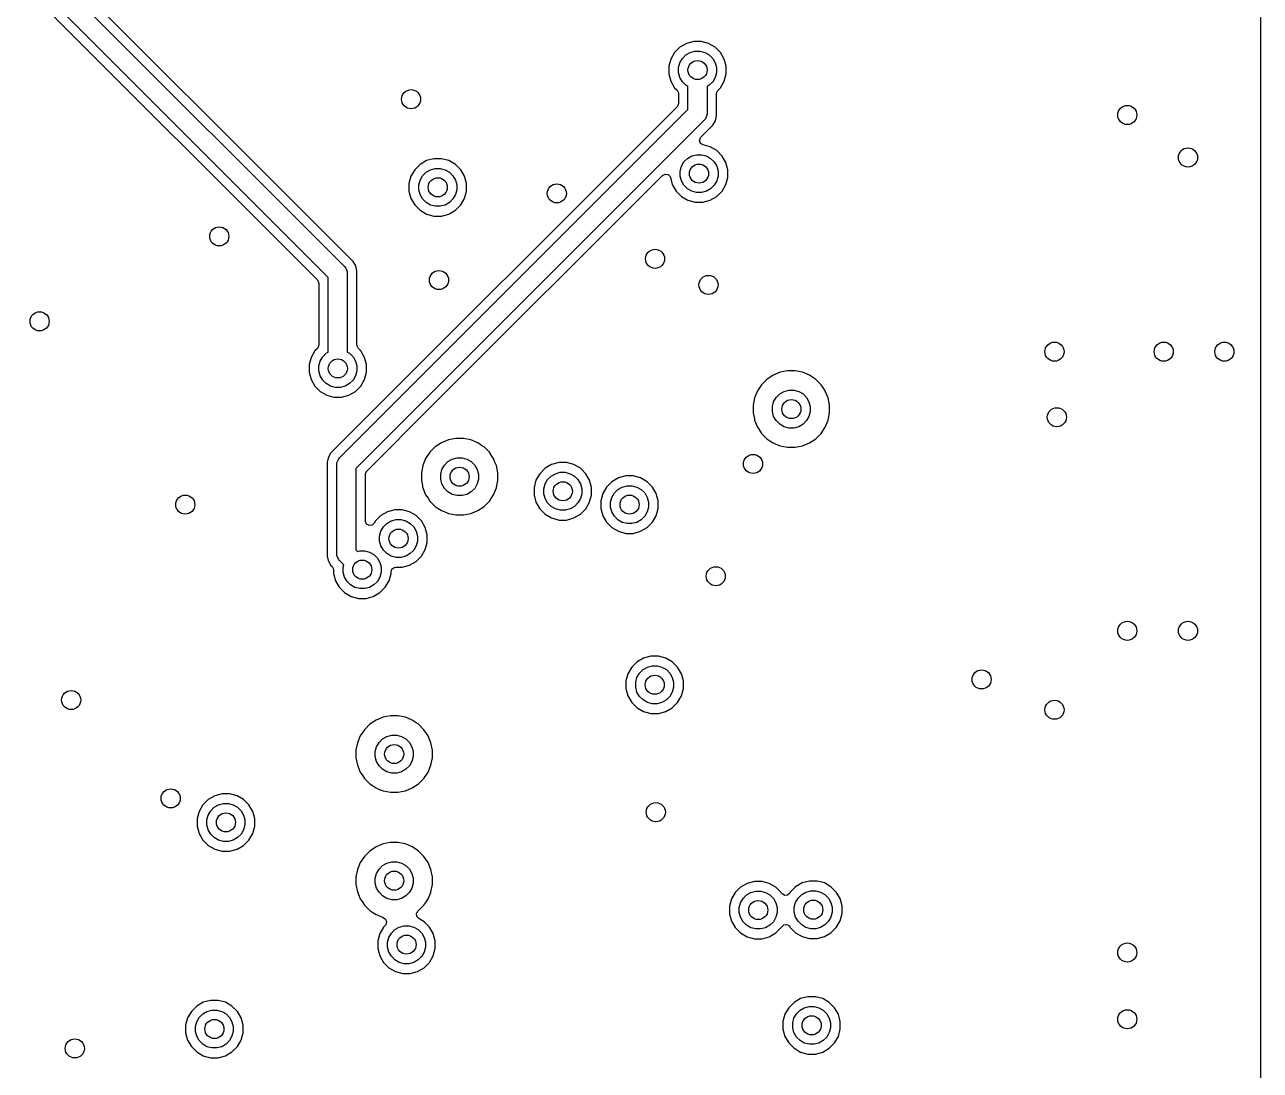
# Model space of a CAD drawing. Extents: x 3.41 to 7.48, y -5.81 to -2.91.
# Drawn here: x 6.46 to 7.478, y -4.63 to -3.768 of the extents above; entities that cross this region are included whole.
import ezdxf

# ---------------------------------------------------------------- set-up
doc = ezdxf.new("R2010")
doc.units = 0
doc.header["$MEASUREMENT"] = 0
doc.layers.add('BLACK', color=7, linetype='CONTINUOUS')

msp = doc.modelspace()

# ---------------------------------------------------------------- linework, layer by layer
at = {"layer": 'BLACK', "linetype": 'CONTINUOUS'}
for p, q in [((7.4783, -2.9118), (7.4783, -4.8832)), ((6.3869, -3.6304), (6.7239, -3.9674)), ((6.7105, -3.9763), (6.3734, -3.6392)), ((6.4561, -3.733), (6.7015, -3.9784)), ((6.6667, -3.899), (6.5216, -3.7539)), ((7.0055, -3.7835), (7.0002, -3.7866)), ((7.0116, -3.7819), (7.0055, -3.7835)), ((7.0178, -3.7819), (7.0116, -3.7819)), ((7.0238, -3.7835), (7.0178, -3.7819)), ((7.0292, -3.7866), (7.0238, -3.7835)), ((6.9926, -3.7964), (6.991, -3.8024)), ((6.9958, -3.791), (6.9926, -3.7964)), ((7.0002, -3.7866), (6.9958, -3.791)), ((7.0001, -3.7995), (7.0022, -3.7959)), ((7.0022, -3.7959), (7.0051, -3.793)), ((7.0051, -3.793), (7.0086, -3.791)), ((7.0086, -3.791), (7.0126, -3.7899)), ((7.0126, -3.7899), (7.0167, -3.7899)), ((7.0167, -3.7899), (7.0207, -3.791)), ((7.0207, -3.791), (7.0243, -3.793)), ((7.0243, -3.793), (7.0272, -3.7959)), ((7.0272, -3.7959), (7.0292, -3.7995)), ((7.0336, -3.791), (7.0292, -3.7866)), ((7.0367, -3.7964), (7.0336, -3.791)), ((7.0383, -3.8024), (7.0367, -3.7964)), ((6.991, -3.8024), (6.991, -3.8086)), ((6.9991, -3.8035), (7.0001, -3.7995)), ((6.9991, -3.8076), (6.9991, -3.8035)), ((7.0292, -3.7995), (7.0303, -3.8035)), ((7.0303, -3.8035), (7.0303, -3.8076)), ((7.0383, -3.8086), (7.0383, -3.8024)), ((6.991, -3.8086), (6.9926, -3.8146)), ((6.9926, -3.8146), (6.9958, -3.82)), ((7.0001, -3.8115), (6.9991, -3.8076)), ((7.0022, -3.8151), (7.0001, -3.8115)), ((7.0051, -3.818), (7.0022, -3.8151)), ((7.0272, -3.8151), (7.0243, -3.818)), ((7.0292, -3.8115), (7.0272, -3.8151)), ((7.0303, -3.8076), (7.0292, -3.8115)), ((7.0336, -3.82), (7.0367, -3.8146)), ((7.0367, -3.8146), (7.0383, -3.8086)), ((6.9958, -3.82), (6.9978, -3.822)), ((6.9978, -3.822), (6.9989, -3.8242)), ((6.9989, -3.8242), (6.9989, -3.8248)), ((6.9989, -3.8248), (6.9989, -3.8331)), ((7.0068, -3.819), (7.0051, -3.818)), ((7.0068, -3.8379), (7.0068, -3.819)), ((7.0243, -3.818), (7.0225, -3.819)), ((7.0225, -3.819), (7.0225, -3.8412)), ((7.0304, -3.8248), (7.0312, -3.8225)), ((7.0304, -3.8389), (7.0304, -3.8248)), ((7.0312, -3.8225), (7.0316, -3.822)), ((7.0316, -3.822), (7.0336, -3.82)), ((6.9978, -3.8358), (6.7127, -4.1209)), ((6.9982, -3.8353), (6.9978, -3.8358)), ((6.9989, -3.8331), (6.9982, -3.8353)), ((6.7198, -4.125), (7.0068, -3.8379)), ((7.0202, -3.8468), (6.7332, -4.1338)), ((7.0212, -3.8456), (7.0202, -3.8468)), ((7.0224, -3.8427), (7.0212, -3.8456)), ((7.0225, -3.8412), (7.0224, -3.8427)), ((7.0273, -3.8509), (7.0294, -3.8473)), ((7.0294, -3.8473), (7.0304, -3.8433)), ((7.0304, -3.8391), (7.0304, -3.8389)), ((7.0304, -3.8389), (7.0304, -3.8389)), ((7.0304, -3.8433), (7.0304, -3.8391)), ((7.0175, -3.8607), (7.0244, -3.8538)), ((7.0244, -3.8538), (7.0273, -3.8509)), ((7.0244, -3.8538), (7.0244, -3.8538)), ((7.0164, -3.8636), (7.017, -3.8613)), ((7.0172, -3.8659), (7.0164, -3.8636)), ((7.017, -3.8613), (7.0175, -3.8607)), ((7.0193, -3.8672), (7.0172, -3.8659)), ((7.0251, -3.8687), (7.0193, -3.8672)), ((7.0064, -3.8783), (7.0099, -3.8762)), ((7.0099, -3.8762), (7.0139, -3.8752)), ((7.0139, -3.8752), (7.018, -3.8752)), ((7.018, -3.8752), (7.022, -3.8762)), ((7.022, -3.8762), (7.0255, -3.8783)), ((7.0305, -3.8719), (7.0251, -3.8687)), ((7.0349, -3.8763), (7.0305, -3.8719)), ((7.038, -3.8817), (7.0349, -3.8763)), ((6.7818, -3.8876), (6.7786, -3.893)), ((6.7862, -3.8832), (6.7818, -3.8876)), ((6.7915, -3.8801), (6.7862, -3.8832)), ((6.7911, -3.8896), (6.7946, -3.8876)), ((6.7976, -3.8785), (6.7915, -3.8801)), ((6.7946, -3.8876), (6.7986, -3.8865)), ((6.8038, -3.8785), (6.7976, -3.8785)), ((6.7986, -3.8865), (6.8027, -3.8865)), ((6.8027, -3.8865), (6.8067, -3.8876)), ((6.8098, -3.8801), (6.8038, -3.8785)), ((6.8067, -3.8876), (6.8103, -3.8896)), ((6.8152, -3.8832), (6.8098, -3.8801)), ((6.8196, -3.8876), (6.8152, -3.8832)), ((6.8227, -3.893), (6.8196, -3.8876)), ((7.0003, -3.8887), (7.0014, -3.8848)), ((7.0014, -3.8848), (7.0034, -3.8812)), ((7.0034, -3.8812), (7.0064, -3.8783)), ((7.0255, -3.8783), (7.0284, -3.8812)), ((7.0284, -3.8812), (7.0305, -3.8848)), ((7.0305, -3.8848), (7.0316, -3.8887)), ((7.0396, -3.8877), (7.038, -3.8817)), ((7.0396, -3.8939), (7.0396, -3.8877)), ((6.7786, -3.893), (6.777, -3.899)), ((6.7851, -3.9001), (6.7861, -3.8961)), ((6.7861, -3.8961), (6.7882, -3.8925)), ((6.7882, -3.8925), (6.7911, -3.8896)), ((6.7965, -4.0817), (6.9858, -3.8923)), ((6.8103, -3.8896), (6.8132, -3.8925)), ((6.8132, -3.8925), (6.8152, -3.8961)), ((6.8152, -3.8961), (6.8163, -3.9001)), ((6.8243, -3.899), (6.8227, -3.893)), ((6.9858, -3.8923), (6.988, -3.8913)), ((6.988, -3.8913), (6.9904, -3.8916)), ((6.9904, -3.8916), (6.9921, -3.8933)), ((6.9921, -3.8933), (6.9924, -3.8941)), ((6.9924, -3.8941), (6.9939, -3.8999)), ((7.0003, -3.8928), (7.0003, -3.8887)), ((7.0014, -3.8968), (7.0003, -3.8928)), ((7.0034, -3.9004), (7.0014, -3.8968)), ((7.0305, -3.8968), (7.0284, -3.9004)), ((7.0316, -3.8928), (7.0305, -3.8968)), ((7.0316, -3.8887), (7.0316, -3.8928)), ((7.038, -3.8999), (7.0396, -3.8939)), ((6.731, -3.9633), (6.6667, -3.899)), ((6.777, -3.899), (6.777, -3.9052)), ((6.777, -3.9052), (6.7786, -3.9112)), ((6.7851, -3.9042), (6.7851, -3.9001)), ((6.7861, -3.9081), (6.7851, -3.9042)), ((6.7882, -3.9117), (6.7861, -3.9081)), ((6.8152, -3.9081), (6.8132, -3.9117)), ((6.8163, -3.9042), (6.8152, -3.9081)), ((6.8163, -3.9001), (6.8163, -3.9042)), ((6.8227, -3.9112), (6.8243, -3.9052)), ((6.8243, -3.9052), (6.8243, -3.899)), ((6.9939, -3.8999), (6.997, -3.9053)), ((6.997, -3.9053), (7.0014, -3.9097)), ((7.0064, -3.9033), (7.0034, -3.9004)), ((7.0099, -3.9053), (7.0064, -3.9033)), ((7.0139, -3.9064), (7.0099, -3.9053)), ((7.018, -3.9064), (7.0139, -3.9064)), ((7.022, -3.9053), (7.018, -3.9064)), ((7.0255, -3.9033), (7.022, -3.9053)), ((7.0284, -3.9004), (7.0255, -3.9033)), ((7.0305, -3.9097), (7.0349, -3.9053)), ((7.0349, -3.9053), (7.038, -3.8999)), ((6.7786, -3.9112), (6.7818, -3.9166)), ((6.7818, -3.9166), (6.7862, -3.921)), ((6.7911, -3.9146), (6.7882, -3.9117)), ((6.7946, -3.9167), (6.7911, -3.9146)), ((6.7986, -3.9177), (6.7946, -3.9167)), ((6.8027, -3.9177), (6.7986, -3.9177)), ((6.8067, -3.9167), (6.8027, -3.9177)), ((6.8103, -3.9146), (6.8067, -3.9167)), ((6.8132, -3.9117), (6.8103, -3.9146)), ((6.8152, -3.921), (6.8196, -3.9166)), ((6.8196, -3.9166), (6.8227, -3.9112)), ((7.0014, -3.9097), (7.0068, -3.9128)), ((7.0068, -3.9128), (7.0128, -3.9144)), ((7.0128, -3.9144), (7.0128, -3.9144)), ((7.0128, -3.9144), (7.0191, -3.9144)), ((7.0191, -3.9144), (7.0251, -3.9128)), ((7.0191, -3.9144), (7.0191, -3.9144)), ((7.0251, -3.9128), (7.0305, -3.9097)), ((6.7862, -3.921), (6.7915, -3.9241)), ((6.7915, -3.9241), (6.7976, -3.9258)), ((6.7976, -3.9258), (6.7976, -3.9258)), ((6.7976, -3.9258), (6.8038, -3.9258)), ((6.8038, -3.9258), (6.8098, -3.9241)), ((6.8038, -3.9258), (6.8038, -3.9258)), ((6.8098, -3.9241), (6.8152, -3.921)), ((6.7239, -3.9674), (6.7249, -3.9686)), ((6.7249, -3.9686), (6.7261, -3.9715)), ((6.7331, -3.9669), (6.731, -3.9633)), ((6.731, -3.9633), (6.731, -3.9633)), ((6.731, -3.9633), (6.731, -3.9633)), ((6.7341, -3.9709), (6.7331, -3.9669)), ((6.7331, -3.9669), (6.7331, -3.9669)), ((6.7331, -3.9669), (6.7331, -3.9669)), ((6.7015, -3.9784), (6.7025, -3.9805)), ((6.7105, -4.0378), (6.7105, -3.9763)), ((6.7261, -3.9715), (6.7262, -3.973)), ((6.7262, -3.973), (6.7262, -4.0378)), ((6.7341, -4.032), (6.7341, -3.9709)), ((6.7341, -3.9709), (6.7341, -3.9709)), ((6.7025, -3.9805), (6.7026, -3.9812)), ((6.7026, -3.9812), (6.7026, -4.032)), ((6.6994, -4.0368), (6.6963, -4.0422)), ((6.7015, -4.0348), (6.6994, -4.0368)), ((6.6994, -4.0368), (6.6994, -4.0368)), ((6.6994, -4.0368), (6.6994, -4.0368)), ((6.7018, -4.0343), (6.7015, -4.0348)), ((6.7026, -4.032), (6.7018, -4.0343)), ((6.7059, -4.0417), (6.7088, -4.0388)), ((6.7088, -4.0388), (6.7105, -4.0378)), ((6.7262, -4.0378), (6.7279, -4.0388)), ((6.7279, -4.0388), (6.7309, -4.0417)), ((6.7342, -4.0326), (6.7341, -4.032)), ((6.7353, -4.0348), (6.7342, -4.0326)), ((6.7365, -4.036), (6.7353, -4.0348)), ((6.7373, -4.0368), (6.7365, -4.036)), ((6.7404, -4.0422), (6.7373, -4.0368)), ((6.6963, -4.0422), (6.6947, -4.0482)), ((6.6947, -4.0482), (6.6947, -4.0544)), ((6.7027, -4.0492), (6.7038, -4.0453)), ((6.7027, -4.0534), (6.7027, -4.0492)), ((6.7038, -4.0453), (6.7059, -4.0417)), ((6.7309, -4.0417), (6.7329, -4.0453)), ((6.7329, -4.0453), (6.734, -4.0492)), ((6.734, -4.0492), (6.734, -4.0534)), ((6.742, -4.0482), (6.7404, -4.0422)), ((6.742, -4.0544), (6.742, -4.0482)), ((6.6947, -4.0544), (6.6963, -4.0604)), ((6.6963, -4.0604), (6.6994, -4.0658)), ((6.7038, -4.0573), (6.7027, -4.0534)), ((6.7059, -4.0609), (6.7038, -4.0573)), ((6.7088, -4.0638), (6.7059, -4.0609)), ((6.7309, -4.0609), (6.7279, -4.0638)), ((6.7329, -4.0573), (6.7309, -4.0609)), ((6.734, -4.0534), (6.7329, -4.0573)), ((6.7373, -4.0658), (6.7404, -4.0604)), ((6.7404, -4.0604), (6.742, -4.0544)), ((7.0719, -4.0603), (7.0675, -4.0647)), ((7.0771, -4.0568), (7.0719, -4.0603)), ((7.0719, -4.0603), (7.0719, -4.0603)), ((7.0828, -4.0545), (7.0771, -4.0568)), ((7.0771, -4.0568), (7.0771, -4.0568)), ((7.0889, -4.0532), (7.0828, -4.0545)), ((7.0828, -4.0545), (7.0828, -4.0545)), ((7.0951, -4.0532), (7.0889, -4.0532)), ((7.0889, -4.0532), (7.0889, -4.0532)), ((7.1012, -4.0545), (7.0951, -4.0532)), ((7.0951, -4.0532), (7.0951, -4.0532)), ((7.1069, -4.0568), (7.1012, -4.0545)), ((7.1089, -4.0582), (7.1069, -4.0568)), ((7.1069, -4.0568), (7.1069, -4.0568)), ((7.1121, -4.0603), (7.1089, -4.0582)), ((7.1165, -4.0647), (7.1121, -4.0603)), ((6.6994, -4.0658), (6.7038, -4.0702)), ((6.7038, -4.0702), (6.7092, -4.0733)), ((6.7123, -4.0658), (6.7088, -4.0638)), ((6.7163, -4.0669), (6.7123, -4.0658)), ((6.7204, -4.0669), (6.7163, -4.0669)), ((6.7244, -4.0658), (6.7204, -4.0669)), ((6.7279, -4.0638), (6.7244, -4.0658)), ((6.7275, -4.0733), (6.7329, -4.0702)), ((6.7329, -4.0702), (6.7373, -4.0658)), ((7.0641, -4.0698), (7.0617, -4.0756)), ((7.0675, -4.0647), (7.0641, -4.0698)), ((7.0641, -4.0698), (7.0641, -4.0698)), ((7.0675, -4.0647), (7.0675, -4.0647)), ((7.0824, -4.0723), (7.086, -4.0702)), ((7.086, -4.0702), (7.0899, -4.0691)), ((7.0899, -4.0691), (7.094, -4.0691)), ((7.094, -4.0691), (7.098, -4.0702)), ((7.098, -4.0702), (7.1016, -4.0723)), ((7.1184, -4.0676), (7.1165, -4.0647)), ((7.1199, -4.0698), (7.1184, -4.0676)), ((7.1202, -4.0706), (7.1199, -4.0698)), ((7.1199, -4.0698), (7.1199, -4.0698)), ((7.1223, -4.0756), (7.1202, -4.0706)), ((6.7092, -4.0733), (6.7152, -4.0749)), ((6.7152, -4.0749), (6.7152, -4.0749)), ((6.7152, -4.0749), (6.7215, -4.0749)), ((6.7215, -4.0749), (6.7275, -4.0733)), ((6.7215, -4.0749), (6.7215, -4.0749)), ((7.0617, -4.0756), (7.0605, -4.0817)), ((7.0617, -4.0756), (7.0617, -4.0756)), ((7.0764, -4.0827), (7.0774, -4.0787)), ((7.0774, -4.0787), (7.0795, -4.0752)), ((7.0795, -4.0752), (7.0824, -4.0723)), ((7.1016, -4.0723), (7.1045, -4.0752)), ((7.1045, -4.0752), (7.1065, -4.0787)), ((7.1065, -4.0787), (7.1076, -4.0827)), ((7.1235, -4.0817), (7.1223, -4.0756)), ((6.7422, -4.1359), (6.7965, -4.0817)), ((7.0605, -4.0817), (7.0605, -4.0879)), ((7.0605, -4.0817), (7.0605, -4.0817)), ((7.0605, -4.0879), (7.0615, -4.0932)), ((7.0764, -4.0868), (7.0764, -4.0827)), ((7.0774, -4.0908), (7.0764, -4.0868)), ((7.0795, -4.0943), (7.0774, -4.0908)), ((7.1065, -4.0908), (7.1045, -4.0943)), ((7.1076, -4.0868), (7.1065, -4.0908)), ((7.1076, -4.0827), (7.1076, -4.0868)), ((7.1223, -4.094), (7.1235, -4.0879)), ((7.1235, -4.0879), (7.1235, -4.0817)), ((7.0615, -4.0932), (7.0617, -4.094)), ((7.0617, -4.094), (7.0617, -4.094)), ((7.0617, -4.094), (7.0641, -4.0997)), ((7.0641, -4.0997), (7.0641, -4.0997)), ((7.0641, -4.0997), (7.0648, -4.1008)), ((7.0648, -4.1008), (7.0675, -4.1049)), ((7.0824, -4.0973), (7.0795, -4.0943)), ((7.086, -4.0993), (7.0824, -4.0973)), ((7.0899, -4.1004), (7.086, -4.0993)), ((7.094, -4.1004), (7.0899, -4.1004)), ((7.098, -4.0993), (7.094, -4.1004)), ((7.1016, -4.0973), (7.098, -4.0993)), ((7.1045, -4.0943), (7.1016, -4.0973)), ((7.1165, -4.1049), (7.1199, -4.0997)), ((7.1199, -4.0997), (7.1223, -4.094)), ((6.8095, -4.1102), (6.8037, -4.1126)), ((6.8156, -4.109), (6.8095, -4.1102)), ((6.8095, -4.1102), (6.8095, -4.1102)), ((6.8218, -4.109), (6.8156, -4.109)), ((6.8156, -4.109), (6.8156, -4.109)), ((6.8279, -4.1102), (6.8218, -4.109)), ((6.8218, -4.109), (6.8218, -4.109)), ((6.8336, -4.1126), (6.8279, -4.1102)), ((7.0675, -4.1049), (7.0719, -4.1092)), ((7.0719, -4.1092), (7.0743, -4.1109)), ((7.0743, -4.1109), (7.0771, -4.1127)), ((7.1069, -4.1127), (7.1121, -4.1092)), ((7.1121, -4.1092), (7.1165, -4.1049)), ((6.7127, -4.1209), (6.7106, -4.1245)), ((6.7942, -4.1204), (6.7907, -4.1256)), ((6.7986, -4.116), (6.7942, -4.1204)), ((6.7942, -4.1204), (6.7942, -4.1204)), ((6.8037, -4.1126), (6.7986, -4.116)), ((6.7986, -4.116), (6.7986, -4.116)), ((6.8037, -4.1126), (6.8037, -4.1126)), ((6.8367, -4.1147), (6.8336, -4.1126)), ((6.8336, -4.1126), (6.8336, -4.1126)), ((6.8388, -4.116), (6.8367, -4.1147)), ((6.8432, -4.1204), (6.8388, -4.116)), ((6.8452, -4.1235), (6.8432, -4.1204)), ((7.0771, -4.1127), (7.0771, -4.1127)), ((7.0771, -4.1127), (7.0792, -4.1136)), ((7.0792, -4.1136), (7.0828, -4.1151)), ((7.0828, -4.1151), (7.0889, -4.1163)), ((7.0889, -4.1163), (7.0889, -4.1163)), ((7.0889, -4.1163), (7.0951, -4.1163)), ((7.0951, -4.1163), (7.1012, -4.1151)), ((7.0951, -4.1163), (7.0951, -4.1163)), ((7.1012, -4.1151), (7.1069, -4.1127)), ((6.7102, -4.1262), (6.7096, -4.1285)), ((6.7096, -4.1285), (6.7096, -4.2019)), ((6.7106, -4.1245), (6.7102, -4.1262)), ((6.7106, -4.1245), (6.7106, -4.1245)), ((6.7106, -4.1245), (6.7106, -4.1245)), ((6.7175, -4.1305), (6.7176, -4.129)), ((6.7175, -4.2039), (6.7175, -4.1305)), ((6.7176, -4.129), (6.7188, -4.1262)), ((6.7188, -4.1262), (6.7198, -4.125)), ((6.7884, -4.1313), (6.7872, -4.1374)), ((6.7907, -4.1256), (6.7884, -4.1313)), ((6.7884, -4.1313), (6.7884, -4.1313)), ((6.7907, -4.1256), (6.7907, -4.1256)), ((6.8041, -4.1345), (6.8062, -4.1309)), ((6.8062, -4.1309), (6.8091, -4.128)), ((6.8091, -4.128), (6.8126, -4.126)), ((6.8126, -4.126), (6.8166, -4.1249)), ((6.8166, -4.1249), (6.8207, -4.1249)), ((6.8207, -4.1249), (6.8247, -4.126)), ((6.8247, -4.126), (6.8283, -4.128)), ((6.8283, -4.128), (6.8312, -4.1309)), ((6.8312, -4.1309), (6.8332, -4.1345)), ((6.8466, -4.1256), (6.8452, -4.1235)), ((6.8478, -4.1285), (6.8466, -4.1256)), ((6.8466, -4.1256), (6.8466, -4.1256)), ((6.849, -4.1313), (6.8478, -4.1285)), ((6.8502, -4.1374), (6.849, -4.1313)), ((6.8945, -4.1305), (6.8892, -4.1336)), ((6.9006, -4.1289), (6.8945, -4.1305)), ((6.9068, -4.1289), (6.9006, -4.1289)), ((6.9128, -4.1305), (6.9068, -4.1289)), ((6.9182, -4.1336), (6.9128, -4.1305)), ((6.7332, -4.1338), (6.7332, -4.2007)), ((6.7411, -4.1381), (6.7415, -4.1374)), ((6.7412, -4.1384), (6.7411, -4.1381)), ((6.7411, -4.1387), (6.7412, -4.1384)), ((6.7411, -4.1769), (6.7411, -4.1387)), ((6.7415, -4.1374), (6.7416, -4.1373)), ((6.7416, -4.1373), (6.7418, -4.1364)), ((6.7418, -4.1364), (6.7422, -4.1359)), ((6.7872, -4.1374), (6.7872, -4.1436)), ((6.8031, -4.1385), (6.8041, -4.1345)), ((6.8031, -4.1426), (6.8031, -4.1385)), ((6.8332, -4.1345), (6.8343, -4.1385)), ((6.8343, -4.1385), (6.8343, -4.1426)), ((6.8502, -4.1436), (6.8502, -4.1374)), ((6.8848, -4.138), (6.8816, -4.1434)), ((6.8892, -4.1336), (6.8848, -4.138)), ((6.8912, -4.1429), (6.8941, -4.14)), ((6.8941, -4.14), (6.8976, -4.138)), ((6.8976, -4.138), (6.9016, -4.1369)), ((6.9016, -4.1369), (6.9057, -4.1369)), ((6.9057, -4.1369), (6.9097, -4.138)), ((6.9097, -4.138), (6.9133, -4.14)), ((6.9133, -4.14), (6.9162, -4.1429)), ((6.9226, -4.138), (6.9182, -4.1336)), ((6.9257, -4.1434), (6.9226, -4.138)), ((6.9495, -4.1415), (6.9442, -4.1446)), ((6.9556, -4.1399), (6.9495, -4.1415)), ((6.9618, -4.1399), (6.9556, -4.1399)), ((6.9678, -4.1415), (6.9618, -4.1399)), ((6.9732, -4.1446), (6.9678, -4.1415)), ((6.7872, -4.1436), (6.788, -4.1477)), ((6.788, -4.1477), (6.7882, -4.149)), ((6.7882, -4.149), (6.7884, -4.1497)), ((6.7884, -4.1497), (6.7884, -4.1497)), ((6.7884, -4.1497), (6.7907, -4.1554)), ((6.8041, -4.1465), (6.8031, -4.1426)), ((6.8062, -4.1501), (6.8041, -4.1465)), ((6.8091, -4.153), (6.8062, -4.1501)), ((6.8312, -4.1501), (6.8283, -4.153)), ((6.8332, -4.1465), (6.8312, -4.1501)), ((6.8343, -4.1426), (6.8332, -4.1465)), ((6.8466, -4.1554), (6.849, -4.1497)), ((6.849, -4.1494), (6.8502, -4.1436)), ((6.849, -4.1497), (6.849, -4.1494)), ((6.8816, -4.1434), (6.88, -4.1494)), ((6.88, -4.1494), (6.88, -4.1556)), ((6.8881, -4.1505), (6.8891, -4.1465)), ((6.8881, -4.1546), (6.8881, -4.1505)), ((6.8891, -4.1465), (6.8912, -4.1429)), ((6.9162, -4.1429), (6.9182, -4.1465)), ((6.9182, -4.1465), (6.9193, -4.1505)), ((6.9193, -4.1505), (6.9193, -4.1546)), ((6.9273, -4.1494), (6.9257, -4.1434)), ((6.9273, -4.1556), (6.9273, -4.1494)), ((6.9398, -4.149), (6.9366, -4.1544)), ((6.9442, -4.1446), (6.9398, -4.149)), ((6.9462, -4.1539), (6.9491, -4.151)), ((6.9491, -4.151), (6.9526, -4.149)), ((6.9526, -4.149), (6.9566, -4.1479)), ((6.9566, -4.1479), (6.9607, -4.1479)), ((6.9607, -4.1479), (6.9647, -4.149)), ((6.9647, -4.149), (6.9683, -4.151)), ((6.9683, -4.151), (6.9712, -4.1539)), ((6.9776, -4.149), (6.9732, -4.1446)), ((6.9807, -4.1544), (6.9776, -4.149)), ((6.7907, -4.1554), (6.7907, -4.1554)), ((6.7907, -4.1554), (6.7927, -4.1583)), ((6.7927, -4.1583), (6.7942, -4.1606)), ((6.7942, -4.1606), (6.7986, -4.165)), ((6.8126, -4.1551), (6.8091, -4.153)), ((6.8166, -4.1561), (6.8126, -4.1551)), ((6.8207, -4.1561), (6.8166, -4.1561)), ((6.8247, -4.1551), (6.8207, -4.1561)), ((6.8283, -4.153), (6.8247, -4.1551)), ((6.8388, -4.165), (6.8432, -4.1606)), ((6.8432, -4.1606), (6.8466, -4.1554)), ((6.88, -4.1556), (6.8816, -4.1616)), ((6.8816, -4.1616), (6.8848, -4.167)), ((6.8891, -4.1585), (6.8881, -4.1546)), ((6.8912, -4.1621), (6.8891, -4.1585)), ((6.8941, -4.165), (6.8912, -4.1621)), ((6.9162, -4.1621), (6.9133, -4.165)), ((6.9182, -4.1585), (6.9162, -4.1621)), ((6.9193, -4.1546), (6.9182, -4.1585)), ((6.9226, -4.167), (6.9257, -4.1616)), ((6.9257, -4.1616), (6.926, -4.1604)), ((6.926, -4.1604), (6.9273, -4.1556)), ((6.9366, -4.1544), (6.935, -4.1604)), ((6.935, -4.1604), (6.935, -4.1666)), ((6.9431, -4.1615), (6.9441, -4.1575)), ((6.9431, -4.1656), (6.9431, -4.1615)), ((6.9441, -4.1575), (6.9462, -4.1539)), ((6.9712, -4.1539), (6.9732, -4.1575)), ((6.9732, -4.1575), (6.9743, -4.1615)), ((6.9743, -4.1615), (6.9743, -4.1656)), ((6.9823, -4.1604), (6.9807, -4.1544)), ((6.9823, -4.1666), (6.9823, -4.1604)), ((6.7538, -4.1725), (6.7494, -4.1769)), ((6.7592, -4.1694), (6.7538, -4.1725)), ((6.7594, -4.1694), (6.7592, -4.1694)), ((6.7653, -4.1678), (6.7594, -4.1694)), ((6.7715, -4.1678), (6.7653, -4.1678)), ((6.7775, -4.1694), (6.7715, -4.1678)), ((6.7829, -4.1725), (6.7775, -4.1694)), ((6.7873, -4.1769), (6.7829, -4.1725)), ((6.7986, -4.165), (6.801, -4.1666)), ((6.801, -4.1666), (6.8037, -4.1684)), ((6.8037, -4.1684), (6.8037, -4.1684)), ((6.8037, -4.1684), (6.8059, -4.1693)), ((6.8059, -4.1693), (6.8095, -4.1708)), ((6.8095, -4.1708), (6.8156, -4.172)), ((6.8156, -4.172), (6.8156, -4.172)), ((6.8156, -4.172), (6.8218, -4.172)), ((6.8218, -4.172), (6.8279, -4.1708)), ((6.8218, -4.172), (6.8218, -4.172)), ((6.8279, -4.1708), (6.8336, -4.1684)), ((6.8336, -4.1684), (6.8388, -4.165)), ((6.8848, -4.167), (6.8892, -4.1714)), ((6.8892, -4.1714), (6.8945, -4.1745)), ((6.8976, -4.1671), (6.8941, -4.165)), ((6.9016, -4.1681), (6.8976, -4.1671)), ((6.9057, -4.1681), (6.9016, -4.1681)), ((6.9097, -4.1671), (6.9057, -4.1681)), ((6.9133, -4.165), (6.9097, -4.1671)), ((6.9128, -4.1745), (6.9182, -4.1714)), ((6.9182, -4.1714), (6.9226, -4.167)), ((6.935, -4.1666), (6.9366, -4.1726)), ((6.9366, -4.1726), (6.9398, -4.178)), ((6.9441, -4.1695), (6.9431, -4.1656)), ((6.9462, -4.1731), (6.9441, -4.1695)), ((6.9732, -4.1695), (6.9712, -4.1731)), ((6.9743, -4.1656), (6.9732, -4.1695)), ((6.9776, -4.178), (6.9807, -4.1726)), ((6.9807, -4.1726), (6.9823, -4.1666)), ((6.7411, -4.1773), (6.7411, -4.1769)), ((6.7421, -4.1795), (6.7411, -4.1773)), ((6.7442, -4.1807), (6.7421, -4.1795)), ((6.7466, -4.1804), (6.7442, -4.1807)), ((6.7484, -4.1788), (6.7466, -4.1804)), ((6.7494, -4.1769), (6.7484, -4.1788)), ((6.7538, -4.1854), (6.7559, -4.1819)), ((6.7559, -4.1819), (6.7588, -4.179)), ((6.7588, -4.179), (6.7623, -4.1769)), ((6.7623, -4.1769), (6.7663, -4.1758)), ((6.7663, -4.1758), (6.7704, -4.1758)), ((6.7704, -4.1758), (6.7744, -4.1769)), ((6.7744, -4.1769), (6.778, -4.179)), ((6.778, -4.179), (6.7809, -4.1819)), ((6.7809, -4.1819), (6.7829, -4.1854)), ((6.7904, -4.1823), (6.7873, -4.1769)), ((6.792, -4.1883), (6.7904, -4.1823)), ((6.8945, -4.1745), (6.9006, -4.1762)), ((6.9006, -4.1762), (6.9006, -4.1762)), ((6.9006, -4.1762), (6.9068, -4.1762)), ((6.9068, -4.1762), (6.9128, -4.1745)), ((6.9068, -4.1762), (6.9068, -4.1762)), ((6.9398, -4.178), (6.9442, -4.1824)), ((6.9442, -4.1824), (6.9495, -4.1855)), ((6.9491, -4.176), (6.9462, -4.1731)), ((6.9526, -4.1781), (6.9491, -4.176)), ((6.9566, -4.1791), (6.9526, -4.1781)), ((6.9607, -4.1791), (6.9566, -4.1791)), ((6.9647, -4.1781), (6.9607, -4.1791)), ((6.9683, -4.176), (6.9647, -4.1781)), ((6.9678, -4.1855), (6.9732, -4.1824)), ((6.9712, -4.1731), (6.9683, -4.176)), ((6.9732, -4.1824), (6.9776, -4.178)), ((6.7528, -4.1894), (6.7538, -4.1854)), ((6.7528, -4.1935), (6.7528, -4.1894)), ((6.7829, -4.1854), (6.784, -4.1894)), ((6.784, -4.1894), (6.784, -4.1935)), ((6.792, -4.1946), (6.792, -4.1883)), ((6.9495, -4.1855), (6.9556, -4.1872)), ((6.9556, -4.1872), (6.9556, -4.1872)), ((6.9556, -4.1872), (6.9618, -4.1872)), ((6.9618, -4.1872), (6.9678, -4.1855)), ((6.9618, -4.1872), (6.9618, -4.1872)), ((6.7096, -4.2019), (6.7096, -4.206)), ((6.7332, -4.2007), (6.7346, -4.202)), ((6.7346, -4.202), (6.7365, -4.2015)), ((6.7365, -4.2015), (6.7406, -4.2015)), ((6.7406, -4.2015), (6.7445, -4.2026)), ((6.7445, -4.2026), (6.7481, -4.2046)), ((6.7538, -4.1975), (6.7528, -4.1935)), ((6.7559, -4.201), (6.7538, -4.1975)), ((6.7588, -4.2039), (6.7559, -4.201)), ((6.7809, -4.201), (6.778, -4.2039)), ((6.7829, -4.1975), (6.7809, -4.201)), ((6.784, -4.1935), (6.7829, -4.1975)), ((6.7873, -4.206), (6.7904, -4.2006)), ((6.7904, -4.2006), (6.792, -4.1946)), ((6.7096, -4.206), (6.7105, -4.2096)), ((6.7105, -4.2096), (6.7106, -4.21)), ((6.7106, -4.21), (6.7127, -4.2136)), ((6.7127, -4.2136), (6.7127, -4.2136)), ((6.7127, -4.2136), (6.7127, -4.2136)), ((6.7127, -4.2136), (6.7137, -4.2146)), ((6.7176, -4.2055), (6.7175, -4.2039)), ((6.7188, -4.2083), (6.7176, -4.2055)), ((6.7198, -4.2095), (6.7188, -4.2083)), ((6.7234, -4.2132), (6.7198, -4.2095)), ((6.7229, -4.2151), (6.7234, -4.2132)), ((6.7481, -4.2046), (6.751, -4.2075)), ((6.751, -4.2075), (6.7531, -4.2111)), ((6.7531, -4.2111), (6.7541, -4.2151)), ((6.7623, -4.206), (6.7588, -4.2039)), ((6.7663, -4.2071), (6.7623, -4.206)), ((6.7704, -4.2071), (6.7663, -4.2071)), ((6.7744, -4.206), (6.7704, -4.2071)), ((6.7715, -4.2151), (6.7775, -4.2135)), ((6.778, -4.2039), (6.7744, -4.206)), ((6.7775, -4.2135), (6.7829, -4.2104)), ((6.7829, -4.2104), (6.7873, -4.206)), ((6.7137, -4.2146), (6.7148, -4.2168)), ((6.7148, -4.2168), (6.7149, -4.2174)), ((6.7149, -4.2174), (6.7149, -4.2202)), ((6.7149, -4.2202), (6.7165, -4.2263)), ((6.7229, -4.2192), (6.7229, -4.2151)), ((6.724, -4.2232), (6.7229, -4.2192)), ((6.726, -4.2267), (6.724, -4.2232)), ((6.7531, -4.2232), (6.751, -4.2267)), ((6.7541, -4.2192), (6.7531, -4.2232)), ((6.7541, -4.2151), (6.7541, -4.2192)), ((6.7606, -4.2263), (6.7622, -4.2202)), ((6.7622, -4.219), (6.7629, -4.2167)), ((6.7622, -4.2202), (6.7622, -4.219)), ((6.7629, -4.2167), (6.7649, -4.2153)), ((6.7649, -4.2153), (6.7661, -4.2151)), ((6.7661, -4.2151), (6.7715, -4.2151)), ((6.7715, -4.2151), (6.7715, -4.2151)), ((6.7165, -4.2263), (6.7196, -4.2316)), ((6.7196, -4.2316), (6.724, -4.236)), ((6.7289, -4.2296), (6.726, -4.2267)), ((6.7325, -4.2317), (6.7289, -4.2296)), ((6.7365, -4.2327), (6.7325, -4.2317)), ((6.7406, -4.2327), (6.7365, -4.2327)), ((6.7445, -4.2317), (6.7406, -4.2327)), ((6.7481, -4.2296), (6.7445, -4.2317)), ((6.751, -4.2267), (6.7481, -4.2296)), ((6.753, -4.236), (6.7574, -4.2316)), ((6.7574, -4.2316), (6.7606, -4.2263)), ((6.724, -4.236), (6.7294, -4.2392)), ((6.7294, -4.2392), (6.7354, -4.2408)), ((6.7354, -4.2408), (6.7354, -4.2408)), ((6.7354, -4.2408), (6.7416, -4.2408)), ((6.7416, -4.2408), (6.7476, -4.2392)), ((6.7416, -4.2408), (6.7416, -4.2408)), ((6.7476, -4.2392), (6.753, -4.236)), ((6.9649, -4.293), (6.9605, -4.2974)), ((6.9703, -4.2899), (6.9649, -4.293)), ((6.9763, -4.2883), (6.9703, -4.2899)), ((6.9825, -4.2883), (6.9763, -4.2883)), ((6.9885, -4.2899), (6.9825, -4.2883)), ((6.9939, -4.293), (6.9885, -4.2899)), ((6.9983, -4.2974), (6.9939, -4.293)), ((6.9574, -4.3028), (6.9557, -4.3088)), ((6.9605, -4.2974), (6.9574, -4.3028)), ((6.9648, -4.3059), (6.9669, -4.3023)), ((6.9669, -4.3023), (6.9698, -4.2994)), ((6.9698, -4.2994), (6.9734, -4.2974)), ((6.9734, -4.2974), (6.9773, -4.2963)), ((6.9773, -4.2963), (6.9814, -4.2963)), ((6.9814, -4.2963), (6.9854, -4.2974)), ((6.9854, -4.2974), (6.989, -4.2994)), ((6.989, -4.2994), (6.9919, -4.3023)), ((6.9919, -4.3023), (6.9939, -4.3059)), ((7.0014, -4.3028), (6.9983, -4.2974)), ((7.003, -4.3088), (7.0014, -4.3028)), ((6.9557, -4.3088), (6.9557, -4.315)), ((6.9557, -4.315), (6.9574, -4.3211)), ((6.9638, -4.3099), (6.9648, -4.3059)), ((6.9638, -4.314), (6.9638, -4.3099)), ((6.9648, -4.318), (6.9638, -4.314)), ((6.9939, -4.3059), (6.995, -4.3099)), ((6.995, -4.314), (6.9939, -4.318)), ((6.995, -4.3099), (6.995, -4.314)), ((7.0014, -4.3211), (7.003, -4.315)), ((7.003, -4.315), (7.003, -4.3088)), ((6.9574, -4.3211), (6.9605, -4.3264)), ((6.9669, -4.3215), (6.9648, -4.318)), ((6.9698, -4.3244), (6.9669, -4.3215)), ((6.9734, -4.3265), (6.9698, -4.3244)), ((6.989, -4.3244), (6.9854, -4.3265)), ((6.9919, -4.3215), (6.989, -4.3244)), ((6.9939, -4.318), (6.9919, -4.3215)), ((6.9983, -4.3264), (7.0014, -4.3211)), ((6.9605, -4.3264), (6.9649, -4.3308)), ((6.9649, -4.3308), (6.9703, -4.334)), ((6.9703, -4.334), (6.9763, -4.3356)), ((6.9773, -4.3275), (6.9734, -4.3265)), ((6.9763, -4.3356), (6.9763, -4.3356)), ((6.9763, -4.3356), (6.9825, -4.3356)), ((6.9814, -4.3275), (6.9773, -4.3275)), ((6.9854, -4.3265), (6.9814, -4.3275)), ((6.9825, -4.3356), (6.9885, -4.334)), ((6.9825, -4.3356), (6.9825, -4.3356)), ((6.9885, -4.334), (6.9939, -4.3308)), ((6.9939, -4.3308), (6.9983, -4.3264)), ((6.7447, -4.3445), (6.7403, -4.3489)), ((6.7499, -4.3411), (6.7447, -4.3445)), ((6.7447, -4.3445), (6.7447, -4.3445)), ((6.7556, -4.3387), (6.7499, -4.3411)), ((6.7499, -4.3411), (6.7499, -4.3411)), ((6.7617, -4.3375), (6.7556, -4.3387)), ((6.7556, -4.3387), (6.7556, -4.3387)), ((6.7679, -4.3375), (6.7617, -4.3375)), ((6.7617, -4.3375), (6.7617, -4.3375)), ((6.774, -4.3387), (6.7679, -4.3375)), ((6.7679, -4.3375), (6.7679, -4.3375)), ((6.7797, -4.3411), (6.774, -4.3387)), ((6.7829, -4.3432), (6.7797, -4.3411)), ((6.7797, -4.3411), (6.7797, -4.3411)), ((6.7849, -4.3445), (6.7829, -4.3432)), ((6.7893, -4.3489), (6.7849, -4.3445)), ((6.7369, -4.3541), (6.7345, -4.3598)), ((6.7403, -4.3489), (6.7369, -4.3541)), ((6.7369, -4.3541), (6.7369, -4.3541)), ((6.7403, -4.3489), (6.7403, -4.3489)), ((6.7552, -4.3565), (6.7588, -4.3545)), ((6.7588, -4.3545), (6.7628, -4.3534)), ((6.7628, -4.3534), (6.7669, -4.3534)), ((6.7669, -4.3534), (6.7708, -4.3545)), ((6.7708, -4.3545), (6.7744, -4.3565)), ((6.7914, -4.352), (6.7893, -4.3489)), ((6.7927, -4.3541), (6.7914, -4.352)), ((6.7951, -4.3598), (6.7927, -4.3541)), ((6.7927, -4.3541), (6.7927, -4.3541)), ((6.7927, -4.3541), (6.7927, -4.3541)), ((6.7345, -4.3598), (6.7333, -4.3659)), ((6.7333, -4.3659), (6.7333, -4.3721)), ((6.7345, -4.3598), (6.7345, -4.3598)), ((6.7492, -4.367), (6.7503, -4.363)), ((6.7503, -4.363), (6.7523, -4.3594)), ((6.7523, -4.3594), (6.7552, -4.3565)), ((6.7744, -4.3565), (6.7773, -4.3594)), ((6.7773, -4.3594), (6.7794, -4.363)), ((6.7794, -4.363), (6.7804, -4.367)), ((6.7963, -4.3659), (6.7951, -4.3598)), ((6.7963, -4.3721), (6.7963, -4.3659)), ((6.7333, -4.3721), (6.7345, -4.3782)), ((6.7492, -4.3711), (6.7492, -4.367)), ((6.7503, -4.375), (6.7492, -4.3711)), ((6.7523, -4.3786), (6.7503, -4.375)), ((6.7794, -4.375), (6.7773, -4.3786)), ((6.7804, -4.3711), (6.7794, -4.375)), ((6.7804, -4.367), (6.7804, -4.3711)), ((6.7951, -4.3782), (6.7963, -4.3721)), ((6.7345, -4.3782), (6.7345, -4.3782)), ((6.7345, -4.3782), (6.7369, -4.3839)), ((6.7369, -4.3839), (6.7369, -4.3839)), ((6.7369, -4.3839), (6.739, -4.387)), ((6.7552, -4.3815), (6.7523, -4.3786)), ((6.7588, -4.3836), (6.7552, -4.3815)), ((6.7628, -4.3846), (6.7588, -4.3836)), ((6.7669, -4.3846), (6.7628, -4.3846)), ((6.7708, -4.3836), (6.7669, -4.3846)), ((6.7744, -4.3815), (6.7708, -4.3836)), ((6.7773, -4.3786), (6.7744, -4.3815)), ((6.7893, -4.3891), (6.7927, -4.3839)), ((6.7927, -4.3839), (6.7951, -4.3782)), ((6.739, -4.387), (6.7403, -4.3891)), ((6.7403, -4.3891), (6.7447, -4.3935)), ((6.7447, -4.3935), (6.7478, -4.3955)), ((6.7478, -4.3955), (6.7499, -4.3969)), ((6.7499, -4.3969), (6.7499, -4.3969)), ((6.7499, -4.3969), (6.752, -4.3978)), ((6.774, -4.3993), (6.7797, -4.3969)), ((6.7797, -4.3969), (6.7849, -4.3935)), ((6.7849, -4.3935), (6.7893, -4.3891)), ((6.6117, -4.4064), (6.6073, -4.4108)), ((6.6171, -4.4033), (6.6117, -4.4064)), ((6.6231, -4.4017), (6.6171, -4.4033)), ((6.6293, -4.4017), (6.6231, -4.4017)), ((6.6354, -4.4033), (6.6293, -4.4017)), ((6.6408, -4.4064), (6.6354, -4.4033)), ((6.6452, -4.4108), (6.6408, -4.4064)), ((6.752, -4.3978), (6.7556, -4.3993)), ((6.7556, -4.3993), (6.7617, -4.4005)), ((6.7617, -4.4005), (6.7617, -4.4005)), ((6.7617, -4.4005), (6.7679, -4.4005)), ((6.7679, -4.4005), (6.774, -4.3993)), ((6.7679, -4.4005), (6.7679, -4.4005)), ((6.6042, -4.4162), (6.6026, -4.4222)), ((6.6073, -4.4108), (6.6042, -4.4162)), ((6.6117, -4.4193), (6.6137, -4.4157)), ((6.6137, -4.4157), (6.6166, -4.4128)), ((6.6166, -4.4128), (6.6202, -4.4108)), ((6.6202, -4.4108), (6.6242, -4.4097)), ((6.6242, -4.4097), (6.6283, -4.4097)), ((6.6283, -4.4097), (6.6323, -4.4108)), ((6.6323, -4.4108), (6.6358, -4.4128)), ((6.6358, -4.4128), (6.6387, -4.4157)), ((6.6387, -4.4157), (6.6408, -4.4193)), ((6.6483, -4.4162), (6.6452, -4.4108)), ((6.6499, -4.4222), (6.6483, -4.4162)), ((6.6026, -4.4222), (6.6026, -4.4284)), ((6.6106, -4.4233), (6.6117, -4.4193)), ((6.6106, -4.4274), (6.6106, -4.4233)), ((6.6117, -4.4313), (6.6106, -4.4274)), ((6.6408, -4.4193), (6.6418, -4.4233)), ((6.6418, -4.4274), (6.6408, -4.4313)), ((6.6418, -4.4233), (6.6418, -4.4274)), ((6.6499, -4.4284), (6.6499, -4.4222)), ((6.6026, -4.4284), (6.6042, -4.4344)), ((6.6042, -4.4344), (6.6073, -4.4398)), ((6.6137, -4.4349), (6.6117, -4.4313)), ((6.6166, -4.4378), (6.6137, -4.4349)), ((6.6387, -4.4349), (6.6358, -4.4378)), ((6.6408, -4.4313), (6.6387, -4.4349)), ((6.6452, -4.4398), (6.6483, -4.4344)), ((6.6483, -4.4344), (6.6499, -4.4284)), ((6.6073, -4.4398), (6.6117, -4.4442)), ((6.6117, -4.4442), (6.6171, -4.4473)), ((6.6202, -4.4399), (6.6166, -4.4378)), ((6.6171, -4.4473), (6.6231, -4.449)), ((6.6242, -4.4409), (6.6202, -4.4399)), ((6.6283, -4.4409), (6.6242, -4.4409)), ((6.6323, -4.4399), (6.6283, -4.4409)), ((6.6293, -4.449), (6.6354, -4.4473)), ((6.6358, -4.4378), (6.6323, -4.4399)), ((6.6354, -4.4473), (6.6408, -4.4442)), ((6.6408, -4.4442), (6.6452, -4.4398)), ((6.7499, -4.4454), (6.7447, -4.4489)), ((6.7556, -4.443), (6.7499, -4.4454)), ((6.7499, -4.4454), (6.7499, -4.4454)), ((6.7617, -4.4418), (6.7556, -4.443)), ((6.7556, -4.443), (6.7556, -4.443)), ((6.7679, -4.4418), (6.7617, -4.4418)), ((6.7617, -4.4418), (6.7617, -4.4418)), ((6.774, -4.443), (6.7679, -4.4418)), ((6.7679, -4.4418), (6.7679, -4.4418)), ((6.7797, -4.4454), (6.774, -4.443)), ((6.7826, -4.4473), (6.7797, -4.4454)), ((6.7797, -4.4454), (6.7797, -4.4454)), ((6.7849, -4.4489), (6.7826, -4.4473)), ((6.6231, -4.449), (6.6231, -4.449)), ((6.6231, -4.449), (6.6293, -4.449)), ((6.6293, -4.449), (6.6293, -4.449)), ((6.7403, -4.4533), (6.7369, -4.4584)), ((6.7447, -4.4489), (6.7403, -4.4533)), ((6.7403, -4.4533), (6.7403, -4.4533)), ((6.7447, -4.4489), (6.7447, -4.4489)), ((6.7588, -4.4588), (6.7628, -4.4577)), ((6.7628, -4.4577), (6.7669, -4.4577)), ((6.7669, -4.4577), (6.7708, -4.4588)), ((6.7893, -4.4533), (6.7849, -4.4489)), ((6.7906, -4.4552), (6.7893, -4.4533)), ((6.7927, -4.4584), (6.7906, -4.4552)), ((6.7345, -4.4642), (6.7333, -4.4702)), ((6.7369, -4.4584), (6.7345, -4.4642)), ((6.7345, -4.4642), (6.7345, -4.4642)), ((6.7369, -4.4584), (6.7369, -4.4584)), ((6.7492, -4.4713), (6.7503, -4.4673)), ((6.7503, -4.4673), (6.7523, -4.4638)), ((6.7523, -4.4638), (6.7552, -4.4608)), ((6.7552, -4.4608), (6.7588, -4.4588)), ((6.7708, -4.4588), (6.7744, -4.4608)), ((6.7744, -4.4608), (6.7773, -4.4638)), ((6.7773, -4.4638), (6.7794, -4.4673)), ((6.7794, -4.4673), (6.7804, -4.4713)), ((6.7951, -4.4642), (6.7927, -4.4584)), ((6.7927, -4.4584), (6.7927, -4.4584)), ((6.7927, -4.4584), (6.7927, -4.4584)), ((6.7963, -4.4702), (6.7951, -4.4642)), ((6.7333, -4.4702), (6.7333, -4.4764)), ((6.7333, -4.4764), (6.7345, -4.4825)), ((6.7492, -4.4754), (6.7492, -4.4713)), ((6.7503, -4.4794), (6.7492, -4.4754)), ((6.7804, -4.4754), (6.7794, -4.4794)), ((6.7804, -4.4713), (6.7804, -4.4754)), ((6.7951, -4.4825), (6.7963, -4.4764)), ((6.7963, -4.4764), (6.7963, -4.4702)), ((7.0556, -4.4755), (7.0502, -4.4786)), ((7.0616, -4.4739), (7.0556, -4.4755)), ((7.0678, -4.4739), (7.0616, -4.4739)), ((7.0738, -4.4755), (7.0678, -4.4739)), ((7.0792, -4.4786), (7.0738, -4.4755)), ((7.0955, -4.4783), (7.0911, -4.4827)), ((7.1009, -4.4752), (7.0955, -4.4783)), ((7.1069, -4.4736), (7.1009, -4.4752)), ((7.1132, -4.4736), (7.1069, -4.4736)), ((7.1192, -4.4752), (7.1132, -4.4736)), ((7.1246, -4.4783), (7.1192, -4.4752)), ((7.129, -4.4827), (7.1246, -4.4783)), ((6.7345, -4.4825), (6.7345, -4.4825)), ((6.7345, -4.4825), (6.7369, -4.4883)), ((6.7369, -4.4883), (6.7369, -4.4883)), ((6.7369, -4.4883), (6.7389, -4.4913)), ((6.7523, -4.4829), (6.7503, -4.4794)), ((6.7552, -4.4858), (6.7523, -4.4829)), ((6.7588, -4.4879), (6.7552, -4.4858)), ((6.7628, -4.489), (6.7588, -4.4879)), ((6.7708, -4.4879), (6.7669, -4.489)), ((6.7744, -4.4858), (6.7708, -4.4879)), ((6.7773, -4.4829), (6.7744, -4.4858)), ((6.7794, -4.4794), (6.7773, -4.4829)), ((6.7908, -4.4913), (6.7927, -4.4883)), ((6.7927, -4.4883), (6.7949, -4.483)), ((6.7927, -4.4883), (6.7927, -4.4883)), ((6.7949, -4.483), (6.7951, -4.4825)), ((7.0426, -4.4884), (7.041, -4.4944)), ((7.0458, -4.483), (7.0426, -4.4884)), ((7.0502, -4.4786), (7.0458, -4.483)), ((7.0501, -4.4915), (7.0522, -4.4879)), ((7.0522, -4.4879), (7.0551, -4.485)), ((7.0551, -4.485), (7.0586, -4.483)), ((7.0586, -4.483), (7.0626, -4.4819)), ((7.0626, -4.4819), (7.0667, -4.4819)), ((7.0667, -4.4819), (7.0707, -4.483)), ((7.0707, -4.483), (7.0743, -4.485)), ((7.0743, -4.485), (7.0772, -4.4879)), ((7.0772, -4.4879), (7.0792, -4.4915)), ((7.0836, -4.483), (7.0792, -4.4786)), ((7.0839, -4.4835), (7.0836, -4.483)), ((7.0844, -4.4842), (7.0839, -4.4835)), ((7.0865, -4.4854), (7.0844, -4.4842)), ((7.0889, -4.4852), (7.0865, -4.4854)), ((7.0907, -4.4835), (7.0889, -4.4852)), ((7.0911, -4.4827), (7.0907, -4.4835)), ((7.0955, -4.4912), (7.0976, -4.4877)), ((7.0976, -4.4877), (7.1005, -4.4848)), ((7.1005, -4.4848), (7.104, -4.4827)), ((7.104, -4.4827), (7.108, -4.4816)), ((7.108, -4.4816), (7.1121, -4.4816)), ((7.1121, -4.4816), (7.1161, -4.4827)), ((7.1161, -4.4827), (7.1196, -4.4848)), ((7.1196, -4.4848), (7.1225, -4.4877)), ((7.1225, -4.4877), (7.1246, -4.4912)), ((7.1321, -4.4881), (7.129, -4.4827)), ((7.1337, -4.4941), (7.1321, -4.4881)), ((6.7389, -4.4913), (6.7403, -4.4934)), ((6.7403, -4.4934), (6.7447, -4.4978)), ((6.7447, -4.4978), (6.7472, -4.4995)), ((6.7669, -4.489), (6.7628, -4.489)), ((6.7831, -4.5003), (6.7843, -4.4983)), ((6.7843, -4.4983), (6.7848, -4.4979)), ((6.7848, -4.4979), (6.7849, -4.4978)), ((6.7849, -4.4978), (6.7883, -4.4944)), ((6.7883, -4.4944), (6.7893, -4.4934)), ((6.7893, -4.4934), (6.7908, -4.4913)), ((7.041, -4.4944), (7.041, -4.5006)), ((7.0491, -4.4955), (7.0501, -4.4915)), ((7.0491, -4.4996), (7.0491, -4.4955)), ((7.0792, -4.4915), (7.0803, -4.4955)), ((7.0803, -4.4955), (7.0803, -4.4996)), ((7.0944, -4.4952), (7.0955, -4.4912)), ((7.0944, -4.4993), (7.0944, -4.4952)), ((7.1246, -4.4912), (7.1257, -4.4952)), ((7.1257, -4.4952), (7.1257, -4.4993)), ((7.1337, -4.5004), (7.1337, -4.4941)), ((6.7472, -4.4995), (6.7499, -4.5013)), ((6.7499, -4.5013), (6.7499, -4.5013)), ((6.7499, -4.5013), (6.7526, -4.5024)), ((6.7526, -4.5024), (6.7556, -4.5036)), ((6.7556, -4.5036), (6.7556, -4.5036)), ((6.7556, -4.5036), (6.7558, -4.5037)), ((6.7558, -4.5037), (6.7577, -4.5051)), ((6.7577, -4.5051), (6.7585, -4.5073)), ((6.7585, -4.5073), (6.7578, -4.5097)), ((6.7834, -4.5027), (6.7831, -4.5003)), ((6.785, -4.5045), (6.7834, -4.5027)), ((6.7895, -4.5071), (6.785, -4.5045)), ((6.7939, -4.5115), (6.7895, -4.5071)), ((7.041, -4.5006), (7.0426, -4.5066)), ((7.0426, -4.5066), (7.0458, -4.512)), ((7.0501, -4.5035), (7.0491, -4.4996)), ((7.0522, -4.5071), (7.0501, -4.5035)), ((7.0551, -4.51), (7.0522, -4.5071)), ((7.0772, -4.5071), (7.0743, -4.51)), ((7.0792, -4.5035), (7.0772, -4.5071)), ((7.0803, -4.4996), (7.0792, -4.5035)), ((7.0955, -4.5033), (7.0944, -4.4993)), ((7.0976, -4.5068), (7.0955, -4.5033)), ((7.1005, -4.5097), (7.0976, -4.5068)), ((7.1225, -4.5068), (7.1196, -4.5097)), ((7.1246, -4.5033), (7.1225, -4.5068)), ((7.1257, -4.4993), (7.1246, -4.5033)), ((7.129, -4.5118), (7.1321, -4.5064)), ((7.1321, -4.5064), (7.1337, -4.5004)), ((6.7529, -4.5169), (6.7513, -4.5229)), ((6.756, -4.5115), (6.7529, -4.5169)), ((6.7574, -4.5102), (6.756, -4.5115)), ((6.756, -4.5115), (6.756, -4.5115)), ((6.756, -4.5115), (6.756, -4.5115)), ((6.7578, -4.5097), (6.7574, -4.5102)), ((6.7604, -4.52), (6.7625, -4.5165)), ((6.7625, -4.5165), (6.7654, -4.5135)), ((6.7654, -4.5135), (6.7689, -4.5115)), ((6.7689, -4.5115), (6.7729, -4.5104)), ((6.7729, -4.5104), (6.777, -4.5104)), ((6.777, -4.5104), (6.781, -4.5115)), ((6.781, -4.5115), (6.7846, -4.5135)), ((6.7846, -4.5135), (6.7875, -4.5165)), ((6.7875, -4.5165), (6.7895, -4.52)), ((6.797, -4.5169), (6.7939, -4.5115)), ((6.7986, -4.5229), (6.797, -4.5169)), ((7.0458, -4.512), (7.0502, -4.5164)), ((7.0502, -4.5164), (7.0556, -4.5195)), ((7.0586, -4.5121), (7.0551, -4.51)), ((7.0626, -4.5131), (7.0586, -4.5121)), ((7.0667, -4.5131), (7.0626, -4.5131)), ((7.0707, -4.5121), (7.0667, -4.5131)), ((7.0743, -4.51), (7.0707, -4.5121)), ((7.0738, -4.5195), (7.0792, -4.5164)), ((7.0792, -4.5164), (7.0836, -4.512)), ((7.0836, -4.512), (7.0841, -4.5112)), ((7.0841, -4.5112), (7.0859, -4.5096)), ((7.0859, -4.5096), (7.0882, -4.5094)), ((7.0882, -4.5094), (7.0903, -4.5106)), ((7.0903, -4.5106), (7.0908, -4.5112)), ((7.0908, -4.5112), (7.0911, -4.5118)), ((7.0911, -4.5118), (7.0955, -4.5162)), ((7.0955, -4.5162), (7.1009, -4.5193)), ((7.104, -4.5118), (7.1005, -4.5097)), ((7.108, -4.5129), (7.104, -4.5118)), ((7.1121, -4.5129), (7.108, -4.5129)), ((7.1161, -4.5118), (7.1121, -4.5129)), ((7.1196, -4.5097), (7.1161, -4.5118)), ((7.1192, -4.5193), (7.1246, -4.5162)), ((7.1246, -4.5162), (7.129, -4.5118)), ((6.7513, -4.5229), (6.7513, -4.5292)), ((6.7513, -4.5292), (6.7529, -4.5352)), ((6.7594, -4.524), (6.7604, -4.52)), ((6.7594, -4.5281), (6.7594, -4.524)), ((6.7604, -4.5321), (6.7594, -4.5281)), ((6.7895, -4.52), (6.7906, -4.524)), ((6.7906, -4.5281), (6.7895, -4.5321)), ((6.7906, -4.524), (6.7906, -4.5281)), ((6.797, -4.5352), (6.7986, -4.5292)), ((6.7986, -4.5292), (6.7986, -4.5229)), ((7.0556, -4.5195), (7.0616, -4.5212)), ((7.0616, -4.5212), (7.0616, -4.5212)), ((7.0616, -4.5212), (7.0678, -4.5212)), ((7.0678, -4.5212), (7.0738, -4.5195)), ((7.0678, -4.5212), (7.0678, -4.5212)), ((7.1009, -4.5193), (7.1069, -4.5209)), ((7.1069, -4.5209), (7.1069, -4.5209)), ((7.1069, -4.5209), (7.1132, -4.5209)), ((7.1132, -4.5209), (7.1192, -4.5193)), ((7.1132, -4.5209), (7.1132, -4.5209)), ((6.7529, -4.5352), (6.756, -4.5406)), ((6.7625, -4.5356), (6.7604, -4.5321)), ((6.7654, -4.5385), (6.7625, -4.5356)), ((6.7689, -4.5406), (6.7654, -4.5385)), ((6.7846, -4.5385), (6.781, -4.5406)), ((6.7875, -4.5356), (6.7846, -4.5385)), ((6.7895, -4.5321), (6.7875, -4.5356)), ((6.7939, -4.5406), (6.797, -4.5352)), ((6.756, -4.5406), (6.7605, -4.545)), ((6.7605, -4.545), (6.7658, -4.5481)), ((6.7658, -4.5481), (6.7719, -4.5497)), ((6.7729, -4.5417), (6.7689, -4.5406)), ((6.777, -4.5417), (6.7729, -4.5417)), ((6.781, -4.5406), (6.777, -4.5417)), ((6.7781, -4.5497), (6.7841, -4.5481)), ((6.7841, -4.5481), (6.7895, -4.545)), ((6.7895, -4.545), (6.7939, -4.5406)), ((6.7719, -4.5497), (6.7719, -4.5497)), ((6.7719, -4.5497), (6.7781, -4.5497)), ((6.7781, -4.5497), (6.7781, -4.5497)), ((7.1056, -4.5689), (7.0995, -4.5705)), ((7.1118, -4.5689), (7.1056, -4.5689)), ((7.1178, -4.5705), (7.1118, -4.5689)), ((6.6022, -4.5766), (6.5978, -4.581)), ((6.6075, -4.5735), (6.6022, -4.5766)), ((6.6136, -4.5719), (6.6075, -4.5735)), ((6.6106, -4.581), (6.6146, -4.5799)), ((6.6198, -4.5719), (6.6136, -4.5719)), ((6.6146, -4.5799), (6.6187, -4.5799)), ((6.6187, -4.5799), (6.6227, -4.581)), ((6.6258, -4.5735), (6.6198, -4.5719)), ((6.6312, -4.5766), (6.6258, -4.5735)), ((6.6356, -4.581), (6.6312, -4.5766)), ((7.0898, -4.578), (7.0866, -4.5834)), ((7.0942, -4.5736), (7.0898, -4.578)), ((7.0995, -4.5705), (7.0942, -4.5736)), ((7.0962, -4.5829), (7.0991, -4.58)), ((7.0991, -4.58), (7.1026, -4.578)), ((7.1026, -4.578), (7.1066, -4.5769)), ((7.1066, -4.5769), (7.1107, -4.5769)), ((7.1107, -4.5769), (7.1147, -4.578)), ((7.1147, -4.578), (7.1183, -4.58)), ((7.1232, -4.5736), (7.1178, -4.5705)), ((7.1183, -4.58), (7.1212, -4.5829)), ((7.1276, -4.578), (7.1232, -4.5736)), ((7.1307, -4.5834), (7.1276, -4.578)), ((6.5946, -4.5864), (6.593, -4.5924)), ((6.5978, -4.581), (6.5946, -4.5864)), ((6.6011, -4.5935), (6.6021, -4.5895)), ((6.6021, -4.5895), (6.6042, -4.5859)), ((6.6042, -4.5859), (6.6071, -4.583)), ((6.6071, -4.583), (6.6106, -4.581)), ((6.6227, -4.581), (6.6263, -4.583)), ((6.6263, -4.583), (6.6292, -4.5859)), ((6.6292, -4.5859), (6.6312, -4.5895)), ((6.6312, -4.5895), (6.6323, -4.5935)), ((6.6387, -4.5864), (6.6356, -4.581)), ((6.6395, -4.5894), (6.6387, -4.5864)), ((6.6403, -4.5924), (6.6395, -4.5894)), ((7.0866, -4.5834), (7.085, -4.5894)), ((7.085, -4.5894), (7.085, -4.5956)), ((7.0931, -4.5905), (7.0941, -4.5865)), ((7.0941, -4.5865), (7.0962, -4.5829)), ((7.1212, -4.5829), (7.1232, -4.5865)), ((7.1232, -4.5865), (7.1243, -4.5905)), ((7.1323, -4.5894), (7.1307, -4.5834)), ((7.1323, -4.5956), (7.1323, -4.5894)), ((6.593, -4.5924), (6.593, -4.5986)), ((6.593, -4.5986), (6.5946, -4.6046)), ((6.6011, -4.5976), (6.6011, -4.5935)), ((6.6021, -4.6015), (6.6011, -4.5976)), ((6.6323, -4.5976), (6.6312, -4.6015)), ((6.6323, -4.5935), (6.6323, -4.5976)), ((6.6387, -4.6046), (6.6403, -4.5986)), ((6.6403, -4.5986), (6.6403, -4.5924)), ((7.085, -4.5956), (7.0866, -4.6016)), ((7.0931, -4.5946), (7.0931, -4.5905)), ((7.0941, -4.5985), (7.0931, -4.5946)), ((7.0962, -4.6021), (7.0941, -4.5985)), ((7.1232, -4.5985), (7.1212, -4.6021)), ((7.1243, -4.5946), (7.1232, -4.5985)), ((7.1243, -4.5905), (7.1243, -4.5946)), ((7.1307, -4.6016), (7.1323, -4.5956)), ((6.5946, -4.6046), (6.5978, -4.61)), ((6.5978, -4.61), (6.6022, -4.6144)), ((6.6042, -4.6051), (6.6021, -4.6015)), ((6.6071, -4.608), (6.6042, -4.6051)), ((6.6106, -4.6101), (6.6071, -4.608)), ((6.6146, -4.6111), (6.6106, -4.6101)), ((6.6227, -4.6101), (6.6187, -4.6111)), ((6.6263, -4.608), (6.6227, -4.6101)), ((6.6292, -4.6051), (6.6263, -4.608)), ((6.6312, -4.6015), (6.6292, -4.6051)), ((6.6312, -4.6144), (6.6356, -4.61)), ((6.6356, -4.61), (6.6387, -4.6046)), ((7.0866, -4.6016), (7.0898, -4.607)), ((7.0898, -4.607), (7.0942, -4.6114)), ((7.0991, -4.605), (7.0962, -4.6021)), ((7.1026, -4.6071), (7.0991, -4.605)), ((7.1066, -4.6081), (7.1026, -4.6071)), ((7.1107, -4.6081), (7.1066, -4.6081)), ((7.1147, -4.6071), (7.1107, -4.6081)), ((7.1183, -4.605), (7.1147, -4.6071)), ((7.1212, -4.6021), (7.1183, -4.605)), ((7.1232, -4.6114), (7.1276, -4.607)), ((7.1276, -4.607), (7.1307, -4.6016)), ((6.6022, -4.6144), (6.6075, -4.6175)), ((6.6075, -4.6175), (6.6136, -4.6192)), ((6.6136, -4.6192), (6.6136, -4.6192)), ((6.6136, -4.6192), (6.6198, -4.6192)), ((6.6187, -4.6111), (6.6146, -4.6111)), ((6.6198, -4.6192), (6.6258, -4.6175)), ((6.6198, -4.6192), (6.6198, -4.6192)), ((6.6258, -4.6175), (6.6312, -4.6144)), ((7.0942, -4.6114), (7.0995, -4.6145)), ((7.0995, -4.6145), (7.1056, -4.6162)), ((7.1056, -4.6162), (7.1056, -4.6162)), ((7.1056, -4.6162), (7.1118, -4.6162)), ((7.1118, -4.6162), (7.1178, -4.6145)), ((7.1118, -4.6162), (7.1118, -4.6162)), ((7.1178, -4.6145), (7.1232, -4.6114))]:
    msp.add_line(p, q, dxfattribs=at)
at = {"layer": 'BLACK'}
for centre in [(7.0147, -3.8055), (6.7787, -3.8295), (7.3687, -3.8425), (7.4187, -3.8775), (7.0159, -3.8908), (6.8007, -3.9021), (6.8988, -3.9071), (6.6207, -3.9425), (6.9797, -3.961), (6.8017, -3.9785), (7.0237, -3.9825), (6.4727, -4.0125), (7.3087, -4.0375), (7.3987, -4.0375), (7.4487, -4.0375), (6.7184, -4.0513), (7.092, -4.0848), (7.3107, -4.0915), (7.0604, -4.13), (6.8187, -4.1405), (6.9037, -4.1525), (6.5927, -4.1635), (6.9587, -4.1635), (6.7684, -4.1915), (6.7385, -4.2171), (7.0297, -4.2225), (7.3687, -4.2675), (7.4187, -4.2675), (6.9794, -4.3119), (7.2487, -4.3075), (6.4987, -4.3245), (7.3087, -4.3325), (6.7648, -4.369), (6.5807, -4.4055), (6.9803, -4.4169), (6.6262, -4.4253), (6.7648, -4.4733), (7.0647, -4.4975), (7.11, -4.4972), (6.775, -4.526), (7.3687, -4.5325), (7.3687, -4.5875), (6.6167, -4.5955), (7.1087, -4.5925), (6.5017, -4.6115)]:
    msp.add_circle(centre, 0.00787, dxfattribs=at)

doc.saveas('drawing.dxf')
